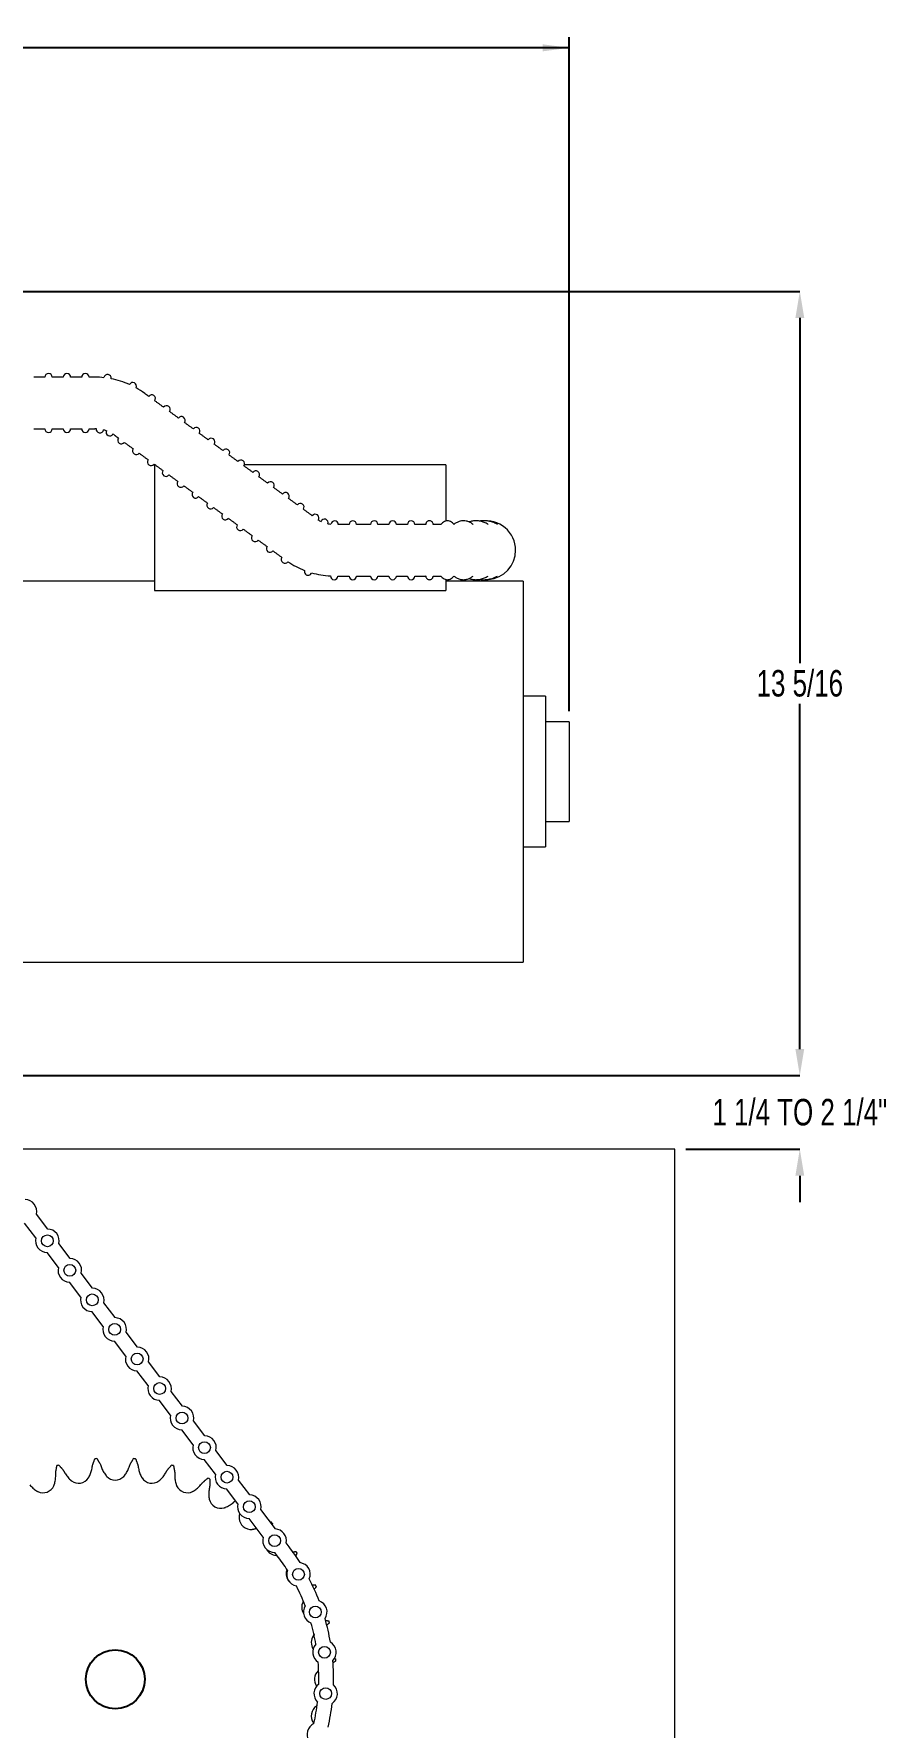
# Model space of a CAD drawing. Header units: inches. Extents: x 3.1 to 21.1, y 5.6 to 21.
# Drawn here: x 16.3 to 21.13, y 11.05 to 20.63 of the extents above; entities that cross this region are included whole.
import ezdxf

# ---------------------------------------------------------------- set-up
doc = ezdxf.new("R2010")
doc.units = ezdxf.units.IN
doc.header["$MEASUREMENT"] = 0
doc.header["$PDSIZE"] = -1
doc.layers.add('DIM', color=1, linetype='Continuous')
doc.styles.add('SLDTEXTSTYLE0', font='ARIAL.TTF', dxfattribs={"width": 0.7})
doc.dimstyles.new('SLDDIMSTYLE0', dxfattribs={"dimtxt": 0.15, "dimasz": 0.15, "dimexe": 0, "dimexo": 0.0625, "dimgap": 0.0375, "dimtad": 0, "dimtih": 1, "dimtoh": 1, "dimdec": 3, "dimlfac": 3, "dimrnd": 1e-09, "dimzin": 12, "dimdsep": 46, "dimtxsty": 'SLDTEXTSTYLE0', "dimsah": 1, "dimcen": 0.09, "dimadec": 0, "dimazin": 0, "dimtfac": 1, "dimtdec": 3, "dimtofl": 0, "dimtmove": 0, "dimatfit": 3, "dimfxl": 0, "dimtolj": 1, "dimtzin": 12, "dimarcsym": 0})
doc.dimstyles.new('SLDDIMSTYLE1', dxfattribs={"dimtxt": 0.15, "dimasz": 0.15, "dimexe": 0, "dimexo": 0.0625, "dimgap": 0.0375, "dimtad": 0, "dimtih": 1, "dimtoh": 1, "dimdec": 3, "dimlfac": 3, "dimrnd": 1e-09, "dimzin": 12, "dimdsep": 46, "dimtxsty": 'SLDTEXTSTYLE0', "dimsah": 1, "dimcen": 0.09, "dimadec": 0, "dimazin": 0, "dimtfac": 1, "dimtdec": 3, "dimtofl": 0, "dimtmove": 0, "dimatfit": 3, "dimfxl": 0, "dimtolj": 1, "dimtzin": 12, "dimarcsym": 0})

# ---------------------------------------------------------------- blocks, each defined once
blk = doc.blocks.new('*D9')
at = {"color": 0, "linetype": 'ByBlock', "lineweight": -2}
for p, q in [((16.0911, 19.1708), (20.6405, 19.1708)), ((20.6405, 19.0208), (20.6405, 17.067)), ((20.6405, 14.8831), (20.6405, 16.8368)), ((15.6405, 14.7331), (20.6405, 14.7331))]:
    blk.add_line(p, q, dxfattribs=at)
at = {"color": 0, "linetype": 'ByBlock'}
for points in [[(20.6405, 19.1708), (20.6655, 19.0208), (20.6155, 19.0208)], [(20.6405, 14.7331), (20.6655, 14.8831), (20.6155, 14.8831)]]:
    blk.add_solid(points, dxfattribs=at)
at = {"layer": 'DEFPOINTS', "color": 0, "linetype": 'ByBlock'}
for p in [(16.0286, 19.1708), (15.578, 14.7331)]:
    blk.add_point(p, dxfattribs=at)
at = {"color": 0, "linetype": 'ByBlock', "insert": (20.6405, 16.9519), "char_height": 0.15, "attachment_point": 5, "style": 'SLDTEXTSTYLE0'}
blk.add_mtext('13 5/16', dxfattribs=at)
blk = doc.blocks.new('*D5')
at = {"layer": 'DIM'}
for p, q in [((10.5813, 18.9249), (10.5813, 20.6089)), ((19.3347, 16.7954), (19.3347, 20.6089)), ((10.5813, 20.5489), (14.5415, 20.5489)), ((19.3347, 20.5489), (15.3745, 20.5489))]:
    blk.add_line(p, q, dxfattribs=at)
for points in [[(10.5813, 20.5489), (10.7313, 20.5289), (10.7313, 20.5689)], [(19.3347, 20.5489), (19.1847, 20.5689), (19.1847, 20.5289)]]:
    blk.add_solid(points, dxfattribs=at)
at = {"layer": 'DIM', "char_height": 0.15, "attachment_point": 1, "style": 'SLDTEXTSTYLE0'}
for s, insert in [('27"', (14.604, 20.6256)), (' MAX.', (14.8517, 20.6256))]:
    blk.add_mtext(s, dxfattribs=dict(at, insert=insert))
blk = doc.blocks.new('*D10')
at = {"color": 0, "linetype": 'ByBlock', "lineweight": -2}
for p, q in [((20.6405, 14.8831), (20.6405, 15.0331)), ((15.6405, 14.7331), (20.6405, 14.7331)), ((19.9947, 14.3164), (20.6405, 14.3164)), ((20.6405, 14.1664), (20.6405, 14.0164))]:
    blk.add_line(p, q, dxfattribs=at)
at = {"color": 0, "linetype": 'ByBlock'}
for points in [[(20.6405, 14.7331), (20.6155, 14.8831), (20.6655, 14.8831)], [(20.6405, 14.3164), (20.6155, 14.1664), (20.6655, 14.1664)]]:
    blk.add_solid(points, dxfattribs=at)
at = {"layer": 'DEFPOINTS', "color": 0, "linetype": 'ByBlock'}
for p in [(15.578, 14.7331), (19.9322, 14.3164)]:
    blk.add_point(p, dxfattribs=at)
at = {"color": 0, "linetype": 'ByBlock', "insert": (20.6405, 14.5248), "char_height": 0.15, "attachment_point": 5, "style": 'SLDTEXTSTYLE0'}
blk.add_mtext('1 1/4 TO 2 1/4"', dxfattribs=at)

msp = doc.modelspace()

# ---------------------------------------------------------------- linework, layer by layer
at = {"color": 7, "linetype": 'Continuous', "lineweight": 15}
for p, q in [((16.987187, 18.188086), (16.987187, 17.854753)), ((18.637187, 18.188086), (18.637187, 17.871009)), ((16.987187, 17.854753), (16.987187, 17.478606)), ((18.609506, 17.851586), (18.565023, 17.851586)), ((18.565071, 17.55992), (18.609494, 17.55992)), ((18.637187, 17.54027), (18.637187, 17.478606)), ((16.987187, 17.478606), (18.637187, 17.478606)), ((19.03302, 17.53142), (18.699687, 17.53142)), ((19.074687, 17.53142), (19.074687, 15.374753)), ((19.201354, 16.879753), (19.201354, 16.026419)), ((19.334687, 16.735419), (19.334687, 16.170753)), ((19.932187, 14.316419), (16.06476, 14.316419)), ((19.932187, 7.649753), (19.932187, 14.316419)), ((16.316714, 13.814167), (16.252639, 13.898505)), ((16.383069, 13.86458), (16.318994, 13.948917)), ((16.443753, 13.646952), (16.379679, 13.731289)), ((16.510108, 13.697364), (16.446034, 13.781702)), ((16.637148, 13.530149), (16.573074, 13.614487)), ((16.570793, 13.479737), (16.506718, 13.564074)), ((16.764188, 13.362934), (16.700113, 13.447271)), ((16.697832, 13.312521), (16.633758, 13.396859)), ((16.824872, 13.145306), (16.760798, 13.229644)), ((16.891227, 13.195719), (16.827153, 13.280056)), ((16.951911, 12.978091), (16.887837, 13.062428)), ((17.018267, 13.028503), (16.954192, 13.112841)), ((17.145306, 12.861288), (17.081232, 12.945626)), ((17.078951, 12.810876), (17.014877, 12.895213)), ((17.272346, 12.694073), (17.208272, 12.77841)), ((17.205991, 12.64366), (17.141916, 12.727998)), ((17.33303, 12.476445), (17.268956, 12.560783)), ((17.399386, 12.526858), (17.335311, 12.611195)), ((17.46007, 12.30923), (17.395995, 12.393567)), ((17.526425, 12.359642), (17.462351, 12.44398)), ((17.672417, 12.167482), (17.58939, 12.276765)), ((17.603641, 12.120255), (17.523035, 12.226352)), ((17.74931, 12.066271), (17.732842, 12.087946)), ((17.682955, 12.015859), (17.668908, 12.034348))]:
    msp.add_line(p, q, dxfattribs=at)
for centre in [(16.381374, 13.797935), (16.508413, 13.630719), (16.635453, 13.463504), (16.762493, 13.296289), (16.889532, 13.129074), (17.016572, 12.961858), (17.143611, 12.794643), (17.270651, 12.627428), (17.39769, 12.460212), (17.52473, 12.292997), (17.667466, 12.100999), (17.802557, 11.910319), (17.897956, 11.696995), (17.950015, 11.469183), (17.956743, 11.235595)]:
    msp.add_circle(centre, 0.033333, dxfattribs=at)
msp.add_circle((16.765521, 11.316419), 0.166667)
for centre, radius, start, end in [((16.388187, 18.684919), 0.020833, 0, 180), ((16.492354, 18.684919), 0.020833, 0, 180), ((16.596521, 18.684919), 0.020833, 0, 180), ((16.722453, 18.679457), 0.020833, 351.3401622, 171.3401622), ((16.650306, 18.205753), 0.479167, 83.8329994, 90), ((16.650306, 18.205753), 0.479167, 65.9289552, 78.85706), ((16.864594, 18.634333), 0.020833, 333.4352311, 153.4352311), ((16.650306, 18.205753), 0.479167, 53.8732842, 60.935488), ((16.972015, 18.564166), 0.020833, 323.8732842, 143.8732842), ((17.056152, 18.502753), 0.020833, 323.8732842, 143.8732842), ((17.140288, 18.441339), 0.020833, 323.8732842, 143.8732842), ((17.224425, 18.379925), 0.020833, 323.8732842, 143.8732842), ((16.388187, 18.393253), 0.020833, 180, 0), ((16.492354, 18.393253), 0.020833, 180, 0), ((16.596521, 18.393253), 0.020833, 180, 0), ((16.650306, 18.205753), 0.1875, 87.7235322, 90), ((16.678538, 18.391115), 0.020833, 171.3401622, 351.3401622), ((16.650306, 18.205753), 0.1875, 69.8189874, 74.9576477), ((16.734158, 18.373458), 0.020833, 153.4352311, 333.4352311), ((16.650306, 18.205753), 0.1875, 53.8732842, 57.0533027), ((16.800056, 18.328583), 0.020833, 143.8732842, 323.8732842), ((17.308562, 18.318511), 0.020833, 323.8732842, 143.8732842), ((16.884193, 18.267169), 0.020833, 143.8732842, 323.8732842), ((16.96833, 18.205755), 0.020833, 143.8732842, 323.8732842), ((17.392699, 18.257097), 0.020833, 323.8732842, 143.8732842), ((17.476836, 18.195683), 0.020833, 323.8732842, 143.8732842), ((17.052467, 18.144341), 0.020833, 143.8732842, 323.8732842), ((17.560973, 18.134269), 0.020833, 323.8732842, 143.8732842), ((17.136604, 18.082927), 0.020833, 143.8732842, 323.8732842), ((17.220741, 18.021514), 0.020833, 143.8732842, 323.8732842), ((17.64511, 18.072856), 0.020833, 323.8732842, 143.8732842), ((17.729247, 18.011442), 0.020833, 323.8732842, 143.8732842), ((17.304878, 17.9601), 0.020833, 143.8732842, 323.8732842), ((17.813384, 17.950028), 0.020833, 323.8732842, 143.8732842), ((17.389015, 17.898686), 0.020833, 143.8732842, 323.8732842), ((17.473152, 17.837272), 0.020833, 143.8732842, 323.8732842), ((17.897521, 17.888614), 0.020833, 323.8732842, 143.8732842), ((18.009401, 18.039086), 0.1875, 239.6792185, 245.1305517), ((17.949888, 17.861282), 0.020833, 341.4940972, 158.3093587), ((18.009401, 18.039086), 0.1875, 257.7417495, 263.0363828), ((18.007435, 17.851596), 0.020833, 359.3990283, 176.2142898), ((18.110072, 17.851586), 0.020833, 0, 180), ((18.231687, 17.851586), 0.020833, 0, 180), ((18.335854, 17.851586), 0.020833, 0, 180), ((18.440021, 17.851586), 0.020833, 0, 180), ((18.865021, 17.705753), 0.166667, 0, 99.7493763), ((17.557289, 17.775858), 0.020833, 143.8732842, 323.8732842), ((17.641426, 17.714444), 0.020833, 143.8732842, 323.8732842), ((17.725563, 17.65303), 0.020833, 143.8732842, 323.8732842), ((18.009401, 18.039086), 0.479167, 236.1849087, 249.0031932), ((18.865021, 17.705753), 0.166667, 274.5251331, 0), ((17.857313, 17.584697), 0.020833, 161.4940972, 341.4940972), ((18.009401, 18.039086), 0.479167, 253.991219, 266.8905166), ((18.004376, 17.559946), 0.020833, 179.3990283, 359.3990283), ((18.110072, 17.559919), 0.020833, 180, 0), ((18.231687, 17.559919), 0.020833, 180, 0), ((18.335854, 17.559919), 0.020833, 180, 0), ((18.440021, 17.559919), 0.020833, 180, 0), ((16.254334, 13.96515), 0.066667, 345.9074623, 88.5430874), ((16.381374, 13.797935), 0.066667, 165.9074623, 268.5430874), ((16.381374, 13.797935), 0.066667, 345.9074623, 88.5430874), ((16.508413, 13.630719), 0.066667, 165.9074623, 268.5430874), ((16.508413, 13.630719), 0.066667, 345.9074623, 88.5430874), ((16.635453, 13.463504), 0.066667, 345.9074623, 88.5430874), ((16.635453, 13.463504), 0.066667, 165.9074623, 268.5430874), ((16.762493, 13.296289), 0.066667, 345.9074623, 88.5430874), ((16.762493, 13.296289), 0.066667, 165.9074623, 268.5430874), ((16.889532, 13.129074), 0.066667, 165.9074623, 268.5430874), ((16.889532, 13.129074), 0.066667, 345.9074623, 88.5430874), ((17.016572, 12.961858), 0.066667, 165.9074623, 268.5430874), ((17.016572, 12.961858), 0.066667, 345.9074623, 88.5430874), ((17.143611, 12.794643), 0.066667, 345.9074623, 88.5430874), ((17.143611, 12.794643), 0.066667, 165.9074623, 268.5430874), ((17.270651, 12.627428), 0.066667, 345.9074623, 88.5430874), ((16.765521, 11.316419), 1.25313, 94.730266, 95.269734), ((16.765521, 11.316419), 1.25313, 84.730266, 85.269734), ((17.270651, 12.627428), 0.066667, 165.9074623, 268.5430874), ((16.765521, 11.316419), 1.25313, 104.730266, 105.269734), ((16.765521, 12.511598), 0.0675, 224.2099395, 315.7900605), ((16.765521, 11.316419), 1.25313, 74.730266, 75.269734), ((17.39769, 12.460212), 0.066667, 165.9074623, 268.5430874), ((17.39769, 12.460212), 0.066667, 345.9074623, 88.5430874), ((16.356745, 12.43952), 0.0675, 244.2099395, 335.7900605), ((16.55798, 12.49344), 0.0675, 234.2099395, 325.7900605), ((16.973061, 12.49344), 0.0675, 214.2099395, 305.7900605), ((17.174296, 12.43952), 0.0675, 204.2099395, 295.7900605), ((16.765521, 11.316419), 1.25313, 64.730266, 65.269734), ((17.36311, 12.351474), 0.0675, 194.2099395, 285.7900605), ((17.52473, 12.292997), 0.066667, 165.9074623, 268.5430874), ((17.52473, 12.292997), 0.066667, 345.9074623, 88.5430874), ((17.533766, 12.231979), 0.0675, 184.2099395, 275.7900605), ((16.765521, 11.316419), 1.25313, 44.730266, 45.269734), ((17.667466, 12.100999), 0.066667, 163.2115407, 271.2390091), ((17.667466, 12.100999), 0.066667, 348.7091079, 85.7414418), ((17.68108, 12.084665), 0.0675, 208.4813875, 265.7900605), ((16.764598, 11.318149), 1.153333, 32.2454207, 37.2252749), ((16.764598, 11.318149), 1.236667, 32.1583323, 37.2252749), ((16.765521, 11.316419), 1.25313, 34.730266, 35.269734), ((17.800575, 11.914009), 0.0675, 164.2099395, 221.4675115), ((17.802557, 11.910319), 0.066667, 159.6462981, 259.7643775), ((17.802557, 11.910319), 0.066667, 337.1505188, 82.2601568), ((16.764598, 11.318149), 1.236667, 20.9361101, 27.2523433), ((16.764598, 11.318149), 1.153333, 21.0231984, 27.165255), ((16.765521, 11.316419), 1.25313, 24.730266, 25.269734), ((17.888621, 11.725195), 0.0675, 154.2099395, 212.6707471), ((17.897956, 11.696995), 0.066667, 148.4240759, 248.5421553), ((17.897956, 11.696995), 0.066667, 325.9282966, 71.0379346), ((16.764598, 11.318149), 1.153333, 9.8009762, 15.9430327), ((16.764598, 11.318149), 1.236667, 9.7138879, 16.0301211), ((16.765521, 11.316419), 1.25313, 14.730266, 15.269734), ((17.942542, 11.52396), 0.0675, 144.2099395, 212.8878462), ((17.950015, 11.469183), 0.066667, 137.2018537, 237.3199331), ((17.950015, 11.469183), 0.066667, 314.7060744, 59.8157124), ((16.764598, 11.318149), 1.153333, 358.578754, 4.7208105), ((16.764598, 11.318149), 1.236667, 358.4916657, 4.8078988), ((16.765521, 11.316419), 1.25313, 4.730266, 5.269734), ((17.960699, 11.316419), 0.0675, 134.2099395, 214.7618644), ((17.956743, 11.235595), 0.066667, 125.9796314, 226.0977108), ((17.956743, 11.235595), 0.066667, 303.4838521, 48.5934902), ((17.942542, 11.108879), 0.0675, 124.2099395, 215.7900605), ((16.764598, 11.318149), 1.153333, 347.3565318, 353.4985883), ((16.764598, 11.318149), 1.236667, 347.2694434, 353.5856766), ((17.917882, 11.005164), 0.066667, 114.7574092, 214.8754886)]:
    msp.add_arc(centre, radius, start, end, dxfattribs=at)
for points in [[(16.367354, 18.684919), (16.304854, 18.684919)], [(16.471521, 18.684919), (16.409021, 18.684919)], [(16.575687, 18.684919), (16.513187, 18.684919)], [(16.650306, 18.684919), (16.617354, 18.684919)], [(16.955187, 18.576449), (16.93281, 18.592783)], [(17.039324, 18.515035), (16.988842, 18.551884)], [(17.123461, 18.453621), (17.072979, 18.49047)], [(17.207598, 18.392208), (17.157116, 18.429056)], [(16.304854, 18.393253), (16.367354, 18.393253)], [(16.409021, 18.393253), (16.471521, 18.393253)], [(16.513187, 18.393253), (16.575687, 18.393253)], [(16.617354, 18.393253), (16.650306, 18.393253)], [(16.760851, 18.357199), (16.783228, 18.340866)], [(16.816883, 18.3163), (16.867365, 18.279452)], [(17.291735, 18.330794), (17.241253, 18.367642)], [(17.375872, 18.26938), (17.32539, 18.306228)], [(16.90102, 18.254887), (16.951502, 18.218038)], [(17.460009, 18.207966), (17.409527, 18.244814)], [(16.985157, 18.193473), (17.035639, 18.156624)], [(16.992536, 18.188086), (16.987187, 18.188086)], [(17.069294, 18.132059), (17.119776, 18.09521)], [(17.544146, 18.146552), (17.493664, 18.183401)], [(18.637187, 18.188086), (17.496235, 18.188086)], [(17.628283, 18.085139), (17.577801, 18.121987)], [(17.153431, 18.070645), (17.203913, 18.033796)], [(17.71242, 18.023725), (17.661938, 18.060573)], [(17.237568, 18.009231), (17.28805, 17.972382)], [(17.321705, 17.947817), (17.372187, 17.910969)], [(17.796557, 17.962311), (17.746075, 17.999159)], [(17.880694, 17.900897), (17.830212, 17.937745)], [(17.405842, 17.886403), (17.456324, 17.849555)], [(17.489979, 17.824989), (17.540461, 17.788141)], [(18.089238, 17.851586), (18.028249, 17.851586)], [(18.210854, 17.851586), (18.130905, 17.851586)], [(18.31502, 17.851586), (18.25252, 17.851586)], [(18.419187, 17.851586), (18.356687, 17.851586)], [(18.523345, 17.851586), (18.460854, 17.851586)], [(17.574116, 17.763575), (17.624598, 17.726727)], [(17.658253, 17.702161), (17.708735, 17.665313)], [(18.025229, 17.55992), (18.089238, 17.55992)], [(18.130905, 17.55992), (18.210854, 17.55992)], [(18.25252, 17.55992), (18.31502, 17.55992)], [(18.356687, 17.55992), (18.419187, 17.55992)], [(18.460854, 17.55992), (18.52335, 17.55992)], [(16.987187, 17.53142), (15.608021, 17.53142)], [(18.699687, 17.53142), (18.637187, 17.53142)], [(19.074687, 17.53142), (19.03302, 17.53142)], [(19.201354, 16.879753), (19.074687, 16.879753)], [(19.334687, 16.735419), (19.201354, 16.735419)], [(19.201354, 16.170753), (19.334687, 16.170753)], [(19.074687, 16.026419), (19.201354, 16.026419)], [(15.608021, 15.374753), (19.074687, 15.374753)], [(16.6374, 12.528921), (16.650427, 12.564253)], [(16.662181, 12.565282), (16.681145, 12.532748)], [(16.849896, 12.532748), (16.86886, 12.565282)], [(16.880614, 12.564253), (16.893641, 12.528921)], [(16.428725, 12.469437), (16.428798, 12.488253)], [(16.428798, 12.488253), (16.435492, 12.52531)], [(16.446888, 12.528364), (16.471214, 12.499618)], [(16.471214, 12.499618), (16.480685, 12.483359)], [(16.613801, 12.45549), (16.6183, 12.463146)], [(16.634061, 12.510404), (16.6374, 12.528921)], [(16.681145, 12.532748), (16.687649, 12.515092)], [(16.711377, 12.47129), (16.717137, 12.464531)], [(16.813904, 12.464531), (16.819664, 12.47129)], [(16.843392, 12.515092), (16.849896, 12.532748)], [(16.893641, 12.528921), (16.89698, 12.510404)], [(16.912741, 12.463146), (16.91724, 12.45549)], [(17.050356, 12.483359), (17.059827, 12.499618)], [(17.059827, 12.499618), (17.084153, 12.528364)], [(17.095549, 12.52531), (17.102243, 12.488253)], [(17.102243, 12.488253), (17.102316, 12.469437)], [(16.319654, 12.383124), (16.327378, 12.378743)], [(16.418309, 12.411839), (16.42141, 12.420161)], [(16.511659, 12.444343), (16.518505, 12.438687)], [(17.012536, 12.438687), (17.019382, 12.444343)], [(17.109631, 12.420161), (17.112732, 12.411839)], [(17.203663, 12.378743), (17.211387, 12.383124)], [(17.248666, 12.41617), (17.260816, 12.430537)], [(17.260816, 12.430537), (17.289764, 12.454622)], [(17.300614, 12.411979), (17.297418, 12.393436)], [(17.300457, 12.449636), (17.300614, 12.411979)], [(17.296066, 12.343638), (17.297675, 12.334905)], [(17.381477, 12.286521), (17.389845, 12.289495)], [(17.432295, 12.315565), (17.446756, 12.327603)], [(17.469135, 12.25673), (17.466381, 12.235904)], [(17.466381, 12.235904), (17.466449, 12.227024)], [(17.549333, 12.166299), (17.564942, 12.171193)], [(17.643667, 12.205324), (17.647436, 12.206678)], [(17.655779, 12.198335), (17.653595, 12.192255)], [(17.540576, 12.164824), (17.549333, 12.166299)], [(17.676125, 12.017347), (17.681857, 12.017304)], [(17.769738, 12.03676), (17.78863, 12.04001)], [(17.795397, 12.030345), (17.785799, 12.013559)], [(17.878747, 11.851439), (17.898737, 11.851356)], [(17.903723, 11.840663), (17.890613, 11.824905)], [(17.95541, 11.64988), (17.974411, 11.646448)], [(17.977465, 11.635051), (17.961823, 11.621815)], [(17.893444, 11.570281), (17.887788, 11.563435)], [(18.014383, 11.419759), (17.997259, 11.409777)], [(18.005386, 11.434451), (18.013354, 11.431513)]]:
    msp.add_open_spline(points, degree=1, dxfattribs=at)
for points, knots in [([(18.565205, 17.851586), (18.564992, 17.855768), (18.564547, 17.857575), (18.562806, 17.86178), (18.558906, 17.86688), (18.553113, 17.870926), (18.545347, 17.872933), (18.537536, 17.871829), (18.531428, 17.868475), (18.527505, 17.864537), (18.52519, 17.860808), (18.523874, 17.857645), (18.523474, 17.856142), (18.523252, 17.851586)], [0, 0, 0, 0, 0.09736071, 0.20363733, 0.2877647, 0.38516545, 0.48969554, 0.6038873, 0.69321672, 0.77011202, 0.84031925, 0.91160618, 1, 1, 1, 1]), ([(18.682914, 17.851586), (18.681806, 17.853028), (18.677666, 17.858041), (18.669961, 17.865076), (18.658652, 17.870925), (18.646272, 17.873102), (18.633876, 17.871161), (18.62275, 17.86542), (18.614731, 17.858851), (18.610823, 17.853418), (18.609506, 17.851586)], [0.778819911, 0.778819911, 0.778819911, 0.778819911, 0.792307898, 0.827541702, 0.858845954, 0.88864346, 0.920158221, 0.950887882, 0.983444808, 1, 1, 1, 1]), ([(18.79091, 17.851586), (18.789866, 17.852454), (18.783453, 17.857585), (18.771043, 17.865253), (18.752981, 17.871426), (18.734713, 17.873092), (18.716845, 17.870554), (18.700017, 17.863725), (18.688595, 17.857187), (18.683357, 17.852116), (18.68281, 17.851586)], [0.76373922, 0.76373922, 0.76373922, 0.76373922, 0.771514572, 0.810983377, 0.849333208, 0.886443736, 0.922784464, 0.958981971, 0.995710523, 1, 1, 1, 1]), ([(18.876225, 17.851586), (18.875849, 17.851831), (18.868864, 17.85633), (18.854658, 17.863722), (18.832714, 17.870515), (18.810237, 17.873032), (18.788311, 17.871733), (18.774468, 17.867572), (18.767847, 17.865582)], [0.788940701, 0.788940701, 0.788940701, 0.788940701, 0.791386311, 0.834314737, 0.876936666, 0.919263986, 0.961387382, 1, 1, 1, 1]), ([(18.929611, 17.851586), (18.922602, 17.855601), (18.907581, 17.862741), (18.883477, 17.869911), (18.858208, 17.872752), (18.839534, 17.872788), (18.829739, 17.870648), (18.828222, 17.870316)], [0.810322326, 0.810322326, 0.810322326, 0.810322326, 0.853798106, 0.899771117, 0.945698051, 0.991591757, 1, 1, 1, 1]), ([(18.522515, 17.560078), (18.522657, 17.559111), (18.522964, 17.557022), (18.523823, 17.553768), (18.526173, 17.548668), (18.530554, 17.543619), (18.536811, 17.539925), (18.544656, 17.538573), (18.55212, 17.540188), (18.557776, 17.543711), (18.561373, 17.54766), (18.563472, 17.551307), (18.564734, 17.554574), (18.56542, 17.557251), (18.565764, 17.559031), (18.565914, 17.55992)], [0, 0, 0, 0, 0.042465856, 0.091670399, 0.128385085, 0.159754883, 0.195558382, 0.233474327, 0.272443749, 0.303525026, 0.330712586, 0.355741171, 0.382220178, 0.42204091, 0.461543743, 0.461543743, 0.461543743, 0.461543743]), ([(18.609494, 17.55992), (18.611714, 17.557063), (18.616688, 17.550664), (18.626315, 17.543785), (18.637966, 17.539275), (18.65041, 17.538675), (18.662322, 17.542047), (18.67294, 17.548781), (18.679307, 17.555329), (18.682521, 17.55941), (18.682912, 17.55992)], [0, 0, 0, 0, 0.026903656, 0.060277263, 0.090754643, 0.120487198, 0.151516095, 0.182550825, 0.216464053, 0.221226767, 0.221226767, 0.221226767, 0.221226767]), ([(18.682863, 17.55992), (18.687669, 17.556224), (18.697795, 17.548439), (18.715045, 17.541503), (18.7333, 17.538426), (18.75133, 17.539802), (18.768579, 17.545225), (18.781606, 17.55264), (18.788789, 17.558155), (18.79091, 17.55992)], [0, 0, 0, 0, 0.034985947, 0.073708204, 0.111163087, 0.147657409, 0.183840139, 0.22034332, 0.236146477, 0.236146477, 0.236146477, 0.236146477]), ([(18.768687, 17.546023), (18.771905, 17.544817), (18.782253, 17.540939), (18.800685, 17.538727), (18.823152, 17.539357), (18.845198, 17.544347), (18.86283, 17.55181), (18.872874, 17.557737), (18.876225, 17.55992)], [0, 0, 0, 0, 0.019129972, 0.061508846, 0.103661071, 0.145714296, 0.187786365, 0.209614308, 0.209614308, 0.209614308, 0.209614308]), ([(18.828662, 17.541331), (18.83319, 17.540565), (18.846077, 17.538386), (18.867729, 17.539338), (18.892775, 17.543853), (18.91341, 17.55135), (18.925354, 17.557482), (18.929608, 17.55992)], [0, 0, 0, 0, 0.024863799, 0.070760385, 0.116639415, 0.162514342, 0.188897856, 0.188897856, 0.188897856, 0.188897856]), ([(16.42141, 12.420161), (16.423498, 12.428194), (16.427739, 12.444507), (16.428393, 12.461043), (16.428725, 12.469437)], [0, 0, 0, 0, 0.49243978, 1, 1, 1, 1]), ([(16.480685, 12.483359), (16.485025, 12.476469), (16.49384, 12.46247), (16.505658, 12.450447), (16.511659, 12.444343)], [0, 0, 0, 0, 0.492226545, 1, 1, 1, 1]), ([(16.6183, 12.463146), (16.621752, 12.470695), (16.628761, 12.486024), (16.632277, 12.502196), (16.634061, 12.510404)], [0, 0, 0, 0, 0.49243929, 1, 1, 1, 1]), ([(16.687649, 12.515092), (16.690726, 12.507553), (16.696977, 12.492236), (16.706528, 12.478344), (16.711377, 12.47129)], [0, 0, 0, 0, 0.492227056, 1, 1, 1, 1]), ([(16.819664, 12.47129), (16.824374, 12.478124), (16.833939, 12.492003), (16.840209, 12.507318), (16.843392, 12.515092)], [0, 0, 0, 0, 0.49243813, 1, 1, 1, 1]), ([(16.89698, 12.510404), (16.898701, 12.502444), (16.902197, 12.486275), (16.90919, 12.470935), (16.912741, 12.463146)], [0, 0, 0, 0, 0.49222582, 1, 1, 1, 1]), ([(17.019382, 12.444343), (17.025208, 12.450255), (17.037037, 12.462262), (17.045872, 12.476256), (17.050356, 12.483359)], [0, 0, 0, 0, 0.49243949, 1, 1, 1, 1]), ([(17.102316, 12.469437), (17.102629, 12.4613), (17.103264, 12.444768), (17.107487, 12.428448), (17.109631, 12.420161)], [0, 0, 0, 0, 0.49222708, 1, 1, 1, 1]), ([(16.282375, 12.41617), (16.287846, 12.410137), (16.298958, 12.397882), (16.312684, 12.388094), (16.319654, 12.383124)], [0, 0, 0, 0, 0.492227385, 1, 1, 1, 1]), ([(17.211387, 12.383124), (17.218151, 12.387936), (17.231886, 12.397706), (17.243016, 12.409953), (17.248666, 12.41617)], [0, 0, 0, 0, 0.4924387, 1, 1, 1, 1]), ([(17.297418, 12.393436), (17.296313, 12.385368), (17.294069, 12.368978), (17.295393, 12.352172), (17.296066, 12.343638)], [0, 0, 0, 0, 0.4922278, 1, 1, 1, 1]), ([(17.389845, 12.289495), (17.397341, 12.293059), (17.412564, 12.300296), (17.425652, 12.310424), (17.432295, 12.315565)], [0, 0, 0, 0, 0.49243997, 1, 1, 1, 1])]:
    msp.add_open_spline(points, degree=3, knots=knots, dxfattribs=at)

# ---------------------------------------------------------------- dimensions: what is measured, and where the dimension line sits
at = {"layer": 'DIM'}
dim = msp.add_linear_dim(base=(19.334687, 20.548945), p1=(10.581284, 18.864947), p2=(19.334687, 16.735419), text='<> MAX.', dimstyle='SLDDIMSTYLE0', dxfattribs=at)
dim.commit()
dim.dimension.update_dxf_attribs({"geometry": '*D5', "text_midpoint": (14.957986, 20.548945)})
dim = msp.add_linear_dim(base=(20.640521, 19.170751), p1=(15.578021, 14.733086), p2=(16.028646, 19.170751), angle=90, dimstyle='SLDDIMSTYLE0', override={"dimdec": 4, "dimlunit": 5, "dimfrac": 2}, dxfattribs=at)
dim.commit()
dim.dimension.update_dxf_attribs({"geometry": '*D9', "text_midpoint": (20.640521, 16.951919)})
dim = msp.add_linear_dim(base=(20.640521, 14.316419), p1=(15.578021, 14.733086), p2=(19.932187, 14.316419), angle=90, text='<> TO 2 1/4"', dimstyle='SLDDIMSTYLE1', override={"dimdec": 4, "dimlunit": 5, "dimfrac": 2}, dxfattribs=at)
dim.commit()
dim.dimension.update_dxf_attribs({"geometry": '*D10', "text_midpoint": (20.640521, 14.524753)})

doc.saveas('drawing.dxf')
